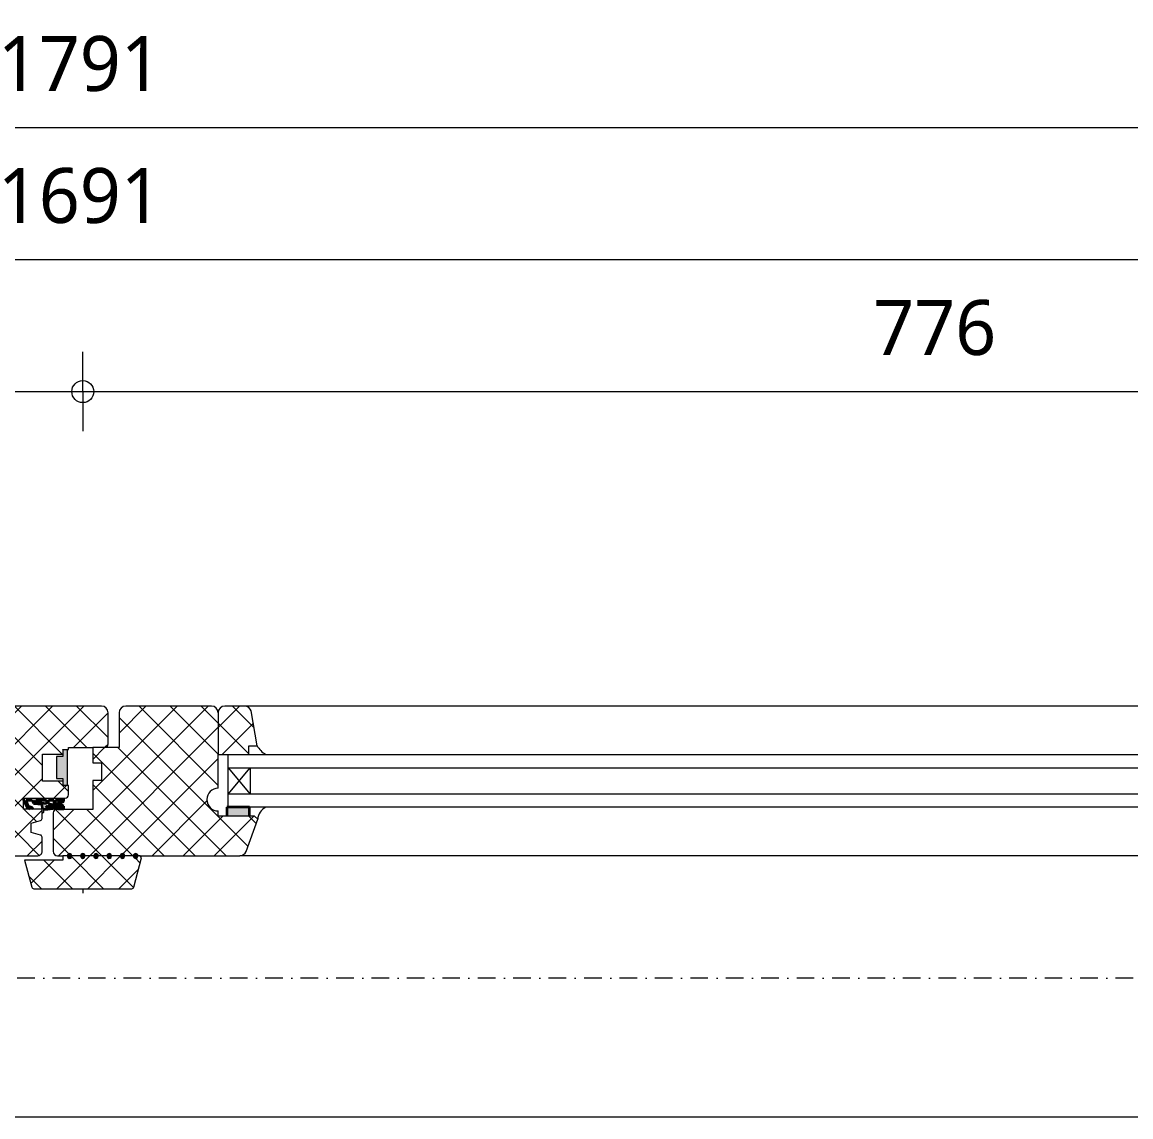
# Model space of a CAD drawing. Header units: millimetres. Extents: x 1789 to 13769, y 2055 to 27197.
# Drawn here: x 4358 to 4861, y 19345 to 19843 of the extents above; entities that cross this region are included whole.
import ezdxf

# ---------------------------------------------------------------- set-up
doc = ezdxf.new("R2010")
doc.units = ezdxf.units.MM
doc.linetypes.add('MV_stramien', pattern=[16, 8, -4, 0, -4])
for name, color, linetype, lineweight in [('A-ANNO-DIMS', 211, 'Continuous', 13), ('A-ANNO-DIMS-10', 211, 'Continuous', 13), ('A-DETL', 90, 'Continuous', 13), ('A-DETL-GENF', 92, 'Continuous', 18)]:
    doc.layers.add(name, color=color, linetype=linetype, lineweight=lineweight)
doc.styles.add('Segoe UI_2', font='segoeui.ttf', dxfattribs={"height": 25})
doc.dimstyles.new('2_5_mm_1', dxfattribs={"dimscale": 304.8, "dimtxt": 26.184099, "dimasz": 0.032808, "dimexe": 0.059055, "dimexo": 0.0625, "dimgap": 0.029528, "dimtad": 1, "dimdec": 0, "dimzin": 0, "dimdsep": 46, "dimtxsty": 'Segoe UI_2', "dimblk1": 'DOTBLANK', "dimblk2": 'DOTBLANK', "dimsah": 1, "dimcen": 0.09, "dimdle": 0.059055, "dimazin": 0, "dimtfac": 1, "dimtdec": 4, "dimtix": 1, "dimtmove": 0, "dimatfit": 3, "dimfxl": 0.059055, "dimfxlon": 1, "dimtvp": 1, "dimtfill": 1, "dimtolj": 1, "dimtzin": 0, "dimarcsym": 2})
pattern_1 = [(45, (0, 0), (-7.071068, 7.071068), []), (135, (0, 0), (-7.071068, -7.071068), [])]

# ---------------------------------------------------------------- blocks, each defined once
blk = doc.blocks.new('31 dubbel_glas - Type 4 vliesgevel-3307003-Details Restauratie 1-10')
at = {"layer": 'A-DETL-GENF', "lineweight": 13}
for p, q in [((0, 0), (0, 24)), ((9.44, 24), (660.44, 24)), ((0, 18), (674.44, 18)), ((0, 6), (10, 18)), ((0, 18), (10, 6)), ((10, 18), (10, 6)), ((678.93, 6), (0, 6)), ((675.44, 6), (675.44, 8.52)), ((675.44, 6), (677.07, 7.96)), ((660.2, 0), (9.69, 0)), ((678.19, 0), (670.44, 0))]:
    blk.add_line(p, q, dxfattribs=at)
blk = doc.blocks.new('00 lijmnaad_bol - 00_MV_lijmnaad_bol-4318053-Details Restauratie 1-10')
at = {"layer": 'A-DETL-GENF'}
blk.add_hatch(color=256, dxfattribs=at).paths.add_polyline_path([(-0.26, 1.53), (0.5, 1.63), (0.71, 1.79), (0.97, 2.24), (0.97, 2.76), (0.5, 3.37), (-0.26, 3.47), (-0.71, 3.21), (-1, 2.5), (-0.71, 1.79)])
for start, end in [(0, 180), (180, 360)]:
    blk.add_arc((0, 2.5), 1, start, end, dxfattribs=at)
blk = doc.blocks.new('DIMBLOCK100-Details Restauratie 1-10')
at = {"layer": 'A-ANNO-DIMS-10'}
for p, q in [((3539.25, 19734.86), (3539.25, 19752.86)), ((5230.25, 19734.86), (5230.25, 19752.86)), ((3539.25, 19734.86), (5230.25, 19734.86)), ((3539.25, 19734.86), (3539.25, 19716.86)), ((5230.25, 19734.86), (5230.25, 19716.86))]:
    blk.add_line(p, q, dxfattribs=at)
for centre in [(3539.25, 19734.86), (5230.25, 19734.86)]:
    blk.add_circle(centre, 5, dxfattribs=at)
at = {"layer": 'A-ANNO-DIMS-10', "color": 0, "insert": (4346.66, 19776.48), "char_height": 25, "width": 91.4063, "attachment_point": 1, "line_spacing_factor": 1.142579, "style": 'Segoe UI_2', "bg_fill": 3, "box_fill_scale": 1.25, "bg_fill_color": 9, "bg_fill_true_color": 13158600, "bg_fill_transparency": 0}
blk.add_mtext('1691', dxfattribs=at)
blk = doc.blocks.new('_DotBlank')
at = {"color": 0, "linetype": 'ByBlock', "lineweight": -2}
blk.add_line((-0.5, 0), (-1, 0), dxfattribs=at)
blk.add_circle((0, 0), 0.5, dxfattribs=at)
blk = doc.blocks.new('DIMBLOCK102-Details Restauratie 1-10')
at = {"layer": 'A-ANNO-DIMS-10'}
for p, q in [((3489.25, 19794.86), (3489.25, 19812.86)), ((5280.25, 19794.86), (5280.25, 19812.86)), ((3471.25, 19794.86), (5298.25, 19794.86)), ((3489.25, 19794.86), (3489.25, 19776.86)), ((5280.25, 19794.86), (5280.25, 19776.86))]:
    blk.add_line(p, q, dxfattribs=at)
for centre in [(3489.25, 19794.86), (5280.25, 19794.86)]:
    blk.add_circle(centre, 5, dxfattribs=at)
at = {"layer": 'A-ANNO-DIMS-10', "color": 0, "insert": (4346.66, 19836.48), "char_height": 25, "width": 91.4063, "attachment_point": 1, "line_spacing_factor": 1.142579, "style": 'Segoe UI_2', "bg_fill": 3, "box_fill_scale": 1.25, "bg_fill_color": 9, "bg_fill_true_color": 13158600, "bg_fill_transparency": 0}
blk.add_mtext('1791', dxfattribs=at)
blk = doc.blocks.new('DIMBLOCK105-Details Restauratie 1-10')
at = {"layer": 'A-ANNO-DIMS-10'}
for p, q in [((3609.72, 19674.86), (3609.72, 19692.86)), ((4385.25, 19674.86), (4385.25, 19692.86)), ((3609.72, 19674.86), (4385.25, 19674.86)), ((3609.72, 19674.86), (3609.72, 19656.86)), ((4385.25, 19674.86), (4385.25, 19656.86))]:
    blk.add_line(p, q, dxfattribs=at)
for centre in [(3609.72, 19674.86), (4385.25, 19674.86)]:
    blk.add_circle(centre, 5, dxfattribs=at)
at = {"layer": 'A-ANNO-DIMS-10', "color": 0, "insert": (3968.92, 19716.48), "char_height": 25, "width": 68.5547, "attachment_point": 1, "line_spacing_factor": 1.142579, "style": 'Segoe UI_2', "bg_fill": 3, "box_fill_scale": 1.25, "bg_fill_color": 9, "bg_fill_true_color": 13158600, "bg_fill_transparency": 0}
blk.add_mtext('776', dxfattribs=at)
blk = doc.blocks.new('DIMBLOCK106-Details Restauratie 1-10')
at = {"layer": 'A-ANNO-DIMS-10'}
for p, q in [((4385.25, 19674.86), (4385.25, 19692.86)), ((5160.75, 19674.86), (5160.75, 19692.86)), ((4385.25, 19674.86), (5160.75, 19674.86)), ((4385.25, 19674.86), (4385.25, 19656.86)), ((5160.75, 19674.86), (5160.75, 19656.86))]:
    blk.add_line(p, q, dxfattribs=at)
for centre in [(4385.25, 19674.86), (5160.75, 19674.86)]:
    blk.add_circle(centre, 5, dxfattribs=at)
at = {"layer": 'A-ANNO-DIMS-10', "color": 0, "insert": (4744.44, 19716.48), "char_height": 25, "width": 68.5547, "attachment_point": 1, "line_spacing_factor": 1.142579, "style": 'Segoe UI_2', "bg_fill": 3, "box_fill_scale": 1.25, "bg_fill_color": 9, "bg_fill_true_color": 13158600, "bg_fill_transparency": 0}
blk.add_mtext('776', dxfattribs=at)

msp = doc.modelspace()

# ---------------------------------------------------------------- hatches: boundary and pattern name
at = {"layer": 'A-DETL-GENF', "lineweight": 13}
h = msp.add_hatch(dxfattribs=at)
h.set_pattern_fill('FP_21', color=250, style=0, pattern_type=2)
h.set_pattern_definition(pattern_1)
h.paths.add_polyline_path([(4311.9, 19463.93), (4365.21, 19463.99), (4366.01, 19464.37), (4366.56, 19465.07), (4366.76, 19465.94), (4366.76, 19472.37), (4366.63, 19472.87), (4366.02, 19473.34), (4361.76, 19474.48), (4361.76, 19478.8), (4366.02, 19479.94), (4366.62, 19480.4), (4366.76, 19480.9), (4366.76, 19485.14), (4358.26, 19485.14), (4358.26, 19490.14), (4377.65, 19490.19), (4378.32, 19490.58), (4378.56, 19490.89), (4378.76, 19491.64), (4378.76, 19495.84), (4376.26, 19495.84), (4376.25, 19497.84), (4366.96, 19497.84), (4366.95, 19510.14), (4376.25, 19510.14), (4376.25, 19512.14), (4378.75, 19512.14), (4378.75, 19513.14), (4395.64, 19513.19), (4396.31, 19513.58), (4396.55, 19513.89), (4396.75, 19514.64), (4396.65, 19529.72), (4396.35, 19530.44), (4395.87, 19531.06), (4395.25, 19531.54), (4394.53, 19531.84), (4393.75, 19531.94), (4324.08, 19531.86), (4323.45, 19531.64), (4322.88, 19531.28), (4322.41, 19530.8), (4322.05, 19530.23), (4321.83, 19529.6), (4321.75, 19528.93), (4321.76, 19494.58), (4323.09, 19494.4), (4324.33, 19493.89), (4325.4, 19493.07), (4326.22, 19492.01), (4326.73, 19490.76), (4326.91, 19489.43), (4326.73, 19488.1), (4326.22, 19486.86), (4325.4, 19485.79), (4324.33, 19484.97), (4323.09, 19484.46), (4321.76, 19484.28), (4321.76, 19481.93), (4305.17, 19481.93), (4303.76, 19480.52), (4309.41, 19465.25), (4309.89, 19464.7), (4310.49, 19464.28), (4311.17, 19464.02)])
h = msp.add_hatch(dxfattribs=at)
h.set_pattern_fill('FP_21', color=250, style=0, pattern_type=2)
h.set_pattern_definition(pattern_1)
h.paths.add_polyline_path([(4456.61, 19463.93), (4457.34, 19464.02), (4458.02, 19464.28), (4458.62, 19464.7), (4459.1, 19465.26), (4459.43, 19465.91), (4464.75, 19480.52), (4463.34, 19481.93), (4446.75, 19481.93), (4446.75, 19484.28), (4445.42, 19484.46), (4444.18, 19484.97), (4443.11, 19485.79), (4442.29, 19486.86), (4441.78, 19488.1), (4441.6, 19489.43), (4441.78, 19490.77), (4442.29, 19492.01), (4443.11, 19493.07), (4444.18, 19493.89), (4445.42, 19494.41), (4446.75, 19494.58), (4446.65, 19529.71), (4446.35, 19530.43), (4445.87, 19531.05), (4445.25, 19531.53), (4444.53, 19531.83), (4443.75, 19531.93), (4403.97, 19531.83), (4403.25, 19531.53), (4402.63, 19531.05), (4402.15, 19530.43), (4401.85, 19529.71), (4401.75, 19528.93), (4401.75, 19513.13), (4389.75, 19513.13), (4389.75, 19506.13), (4393.75, 19506.13), (4393.75, 19498.1), (4389.75, 19498.1), (4389.75, 19484.93), (4372.86, 19484.88), (4372.19, 19484.49), (4371.95, 19484.18), (4371.75, 19483.43), (4371.82, 19465.42), (4372.02, 19464.93), (4372.34, 19464.52), (4372.75, 19464.2), (4373.23, 19464), (4373.75, 19463.93), (4378.27, 19464), (4378.63, 19464.71), (4378.98, 19464.9), (4379.8, 19464.72), (4380.21, 19464), (4380.25, 19463.93), (4384.27, 19463.93), (4384.6, 19464.67), (4385.01, 19464.9), (4385.77, 19464.8), (4386.24, 19464.16), (4386.24, 19463.93), (4390.27, 19463.93), (4390.6, 19464.66), (4391.01, 19464.9), (4391.77, 19464.8), (4392.24, 19464.16), (4392.24, 19463.93), (4396.27, 19463.93), (4396.6, 19464.66), (4397.07, 19464.89), (4397.83, 19464.72), (4398.24, 19464.16), (4398.24, 19463.93), (4402.27, 19463.93), (4402.6, 19464.67), (4403.01, 19464.9), (4403.83, 19464.72), (4404.24, 19464.16), (4404.24, 19463.93), (4408.27, 19463.93), (4408.6, 19464.67), (4409.01, 19464.9), (4409.78, 19464.78), (4410.24, 19464.19), (4410.24, 19463.93), (4452.16, 19463.93)])
h = msp.add_hatch(dxfattribs=at)
h.set_pattern_fill('FP_21', color=250, style=0, pattern_type=2)
h.set_pattern_definition(pattern_1)
h.paths.add_polyline_path([(4446.75, 19509.93), (4460.75, 19509.93), (4460.75, 19513.93), (4464.47, 19513.93), (4461.72, 19529.7), (4461.48, 19530.31), (4461.12, 19530.86), (4460.65, 19531.31), (4460.09, 19531.65), (4459.47, 19531.86), (4458.82, 19531.93), (4448.97, 19531.83), (4448.25, 19531.53), (4447.63, 19531.05), (4447.15, 19530.43), (4446.85, 19529.71), (4446.75, 19528.93)])
at = {"layer": 'A-DETL-GENF'}
for points in [[(4378.25, 19495.98), (4378.25, 19511.98), (4376.25, 19511.98), (4376.25, 19508.98), (4373.25, 19508.98), (4373.25, 19498.98), (4376.25, 19498.98), (4376.25, 19495.98)], [(4459.43, 19481.93), (4461, 19481.93), (4461, 19485.93), (4450.75, 19485.93), (4450.75, 19481.93), (4456.61, 19481.93)]]:
    msp.add_hatch(color=7, dxfattribs=at).paths.add_polyline_path(points)
h = msp.add_hatch(color=7, dxfattribs=at)
h.paths.add_polyline_path([(4367.43, 19483.5), (4367.55, 19483.78), (4367.55, 19485.14), (4369.39, 19485.14), (4372.67, 19485.59), (4374.07, 19486.13), (4374.07, 19485.21), (4376.68, 19485.21), (4376.68, 19486.4), (4374.28, 19487.62), (4374.99, 19487.96), (4376.69, 19488.53), (4376.7, 19490.14), (4358.35, 19490.14), (4358.35, 19489.18), (4360.1, 19485.72), (4361.18, 19485.14), (4362.9, 19485.14), (4362.18, 19485.85), (4360.57, 19486.29), (4359.45, 19489.24), (4362.32, 19489.24), (4362.91, 19487.67), (4366.7, 19487.4), (4366.81, 19483.59)])
h.paths.add_polyline_path([(4369.37, 19485.81), (4368.41, 19485.83), (4369.32, 19486.78), (4372.13, 19486.23), (4372.54, 19486.44), (4372.82, 19486.8), (4372.9, 19487.26), (4372.9, 19489.24), (4375.9, 19489.24), (4374.94, 19488.58), (4373.72, 19488.17), (4373.72, 19487.24), (4376.29, 19485.94), (4375.42, 19485.94), (4374.94, 19486.57), (4374.11, 19486.92), (4372.33, 19486.14)])
h.paths.add_polyline_path([(4372.1, 19486.95), (4369.6, 19487.54), (4369.6, 19489.24), (4372.1, 19489.24)])
h.paths.add_polyline_path([(4368.8, 19487.58), (4363.48, 19488.2), (4363.93, 19489.24), (4368.8, 19489.24)])
at = {"layer": 'A-DETL-GENF', "lineweight": 13}
h = msp.add_hatch(dxfattribs=at)
h.set_pattern_fill('FP_21', color=250, style=0, pattern_type=2)
h.set_pattern_definition(pattern_1)
h.paths.add_polyline_path([(4379.74, 19462.86), (4379.74, 19462.86), (4384.56, 19462.86)])
h.paths.add_polyline_path([(4407.46, 19448.93), (4407.96, 19449.07), (4408.43, 19449.67), (4411.99, 19462.97), (4411.25, 19463.93), (4410.24, 19463.85), (4410.2, 19463.43), (4409.94, 19463.01), (4409.5, 19462.76), (4409, 19462.76), (4408.51, 19463.07), (4408.3, 19463.43), (4408.27, 19463.93), (4404.24, 19463.85), (4404.2, 19463.43), (4403.94, 19463.01), (4403.5, 19462.76), (4403, 19462.76), (4402.51, 19463.07), (4402.3, 19463.43), (4402.27, 19463.93), (4398.24, 19463.85), (4398.2, 19463.43), (4397.94, 19463.01), (4397.5, 19462.76), (4397, 19462.76), (4396.51, 19463.07), (4396.3, 19463.43), (4396.27, 19463.93), (4392.24, 19463.85), (4392.2, 19463.43), (4391.94, 19463.01), (4391.5, 19462.76), (4391, 19462.76), (4390.51, 19463.07), (4390.3, 19463.43), (4390.27, 19463.93), (4386.24, 19463.85), (4386.2, 19463.43), (4385.94, 19463.01), (4385.5, 19462.76), (4385, 19462.76), (4384.51, 19463.07), (4384.3, 19463.43), (4384.27, 19463.93), (4380.23, 19463.93), (4380.2, 19463.43), (4379.88, 19462.97), (4379.5, 19462.76), (4379, 19462.76), (4378.51, 19463.07), (4378.3, 19463.43), (4378.24, 19463.93), (4376.25, 19463.93), (4376.25, 19461.93), (4358.79, 19461.93), (4362.07, 19449.67), (4362.54, 19449.07), (4363.04, 19448.93), (4400.5, 19448.93)])

# ---------------------------------------------------------------- linework, layer by layer
at = {"layer": 'A-DETL', "lineweight": 18}
for p, q in [((4393.75, 19531.94), (4324.75, 19531.93)), ((4443.75, 19531.93), (4404.75, 19531.93)), ((4458.82, 19531.93), (4449.75, 19531.93)), ((4396.75, 19514.64), (4396.75, 19528.94)), ((4401.75, 19528.93), (4401.75, 19513.13)), ((4446.75, 19528.93), (4446.75, 19509.93)), ((4464.47, 19513.93), (4461.72, 19529.7)), ((4376.25, 19511.98), (4376.25, 19512.14)), ((4376.25, 19512.14), (4378.75, 19512.14)), ((4378.25, 19511.98), (4376.25, 19511.98)), ((4376.25, 19511.98), (4376.25, 19508.98)), ((4378.25, 19495.98), (4378.25, 19511.98)), ((4378.75, 19512.14), (4378.75, 19513.14)), ((4378.75, 19513.14), (4389.75, 19513.14)), ((4401.75, 19513.13), (4389.75, 19513.13)), ((4389.75, 19513.13), (4389.75, 19506.13)), ((4460.75, 19509.93), (4460.75, 19513.93)), ((4460.75, 19513.93), (4464.47, 19513.93)), ((4366.96, 19497.84), (4366.95, 19510.14)), ((4366.95, 19510.14), (4376.25, 19510.14)), ((4373.25, 19508.98), (4373.25, 19498.98)), ((4376.25, 19508.98), (4373.25, 19508.98)), ((4389.75, 19506.13), (4393.75, 19506.13)), ((4393.75, 19506.13), (4393.75, 19498.1)), ((4446.75, 19494.58), (4446.75, 19509.93)), ((4446.75, 19509.93), (4460.75, 19509.93)), ((4376.25, 19497.84), (4366.96, 19497.84)), ((4373.25, 19498.98), (4376.25, 19498.98)), ((4376.25, 19498.98), (4376.25, 19495.98)), ((4376.25, 19495.98), (4378.25, 19495.98)), ((4376.26, 19495.84), (4376.26, 19495.98)), ((4393.75, 19498.1), (4389.75, 19498.1)), ((4389.75, 19498.1), (4389.75, 19484.93)), ((4378.76, 19495.84), (4376.26, 19495.84)), ((4378.76, 19491.64), (4378.76, 19495.84)), ((4358.26, 19485.14), (4358.26, 19490.14)), ((4358.26, 19490.14), (4377.26, 19490.14)), ((4366.76, 19485.14), (4358.26, 19485.14)), ((4366.76, 19480.9), (4366.76, 19485.14)), ((4367.55, 19483.78), (4367.55, 19485.14)), ((4371.75, 19483.43), (4371.75, 19465.93)), ((4389.75, 19484.93), (4373.25, 19484.93)), ((4446.75, 19481.93), (4446.75, 19484.28)), ((4463.34, 19481.93), (4446.75, 19481.93)), ((4464.75, 19480.52), (4463.34, 19481.93)), ((4361.76, 19478.8), (4366.02, 19479.94)), ((4361.76, 19474.48), (4361.76, 19478.8)), ((4459.43, 19465.91), (4464.75, 19480.52)), ((4366.02, 19473.34), (4361.76, 19474.48)), ((4366.76, 19465.94), (4366.76, 19472.37)), ((4311.9, 19463.93), (4364.76, 19463.94)), ((4376.25, 19461.93), (4358.79, 19461.93)), ((4358.79, 19461.93), (4362.07, 19449.67)), ((4373.75, 19463.93), (4376.25, 19463.93)), ((4378.24, 19463.93), (4376.25, 19463.93)), ((4376.25, 19463.93), (4376.25, 19461.93)), ((4384.27, 19463.93), (4380.23, 19463.93)), ((4390.27, 19463.93), (4386.24, 19463.93)), ((4396.27, 19463.93), (4392.24, 19463.93)), ((4402.27, 19463.93), (4398.24, 19463.93)), ((4408.27, 19463.93), (4404.24, 19463.93)), ((4408.43, 19449.67), (4411.99, 19462.97)), ((4411.25, 19463.93), (4410.24, 19463.93)), ((4411.25, 19463.93), (4456.61, 19463.93)), ((4411.99, 19462.97), (4411.25, 19463.93)), ((4363.04, 19448.93), (4407.46, 19448.93)), ((4385.25, 19448.93), (4385.25, 19446.93)), ((3269.25, 19345.27), (5247.94, 19345.27))]:
    msp.add_line(p, q, dxfattribs=at)
at = {"layer": 'A-DETL'}
for p, q in [((5131.61, 19531.93), (4456.61, 19531.93)), ((5131.61, 19463.93), (4456.61, 19463.93))]:
    msp.add_line(p, q, dxfattribs=at)
at = {"layer": 'A-DETL', "lineweight": 35}
for p, q in [((4358.35, 19490.14), (4358.35, 19489.18)), ((4358.35, 19489.18), (4360.1, 19485.72)), ((4360.57, 19486.29), (4359.45, 19489.24)), ((4359.45, 19489.24), (4362.32, 19489.24)), ((4362.18, 19485.85), (4360.57, 19486.29)), ((4362.32, 19489.24), (4362.91, 19487.67)), ((4362.91, 19487.67), (4366.7, 19487.4)), ((4363.48, 19488.2), (4363.93, 19489.24)), ((4368.8, 19487.58), (4363.48, 19488.2)), ((4363.93, 19489.24), (4368.8, 19489.24)), ((4366.7, 19487.4), (4366.76, 19485.14)), ((4368.41, 19485.83), (4369.32, 19486.78)), ((4368.8, 19489.24), (4368.8, 19487.58)), ((4369.32, 19486.78), (4371.67, 19486.23)), ((4372.33, 19486.14), (4369.37, 19485.81)), ((4369.6, 19489.24), (4372.1, 19489.24)), ((4369.6, 19487.54), (4369.6, 19489.24)), ((4372.1, 19486.95), (4369.6, 19487.54)), ((4372.1, 19489.24), (4372.1, 19486.95)), ((4374.11, 19486.92), (4372.33, 19486.14)), ((4372.67, 19485.59), (4374.07, 19486.13)), ((4372.9, 19489.24), (4375.9, 19489.24)), ((4372.9, 19487.26), (4372.9, 19489.24)), ((4374.94, 19488.58), (4373.72, 19488.17)), ((4373.72, 19488.17), (4373.72, 19487.24)), ((4373.72, 19487.24), (4376.29, 19485.94)), ((4374.07, 19486.13), (4374.07, 19485.21)), ((4374.94, 19486.57), (4374.11, 19486.92)), ((4374.28, 19487.62), (4374.99, 19487.96)), ((4376.68, 19486.4), (4374.28, 19487.62)), ((4375.9, 19489.24), (4374.94, 19488.58)), ((4375.42, 19485.94), (4374.94, 19486.57)), ((4374.99, 19487.96), (4376.69, 19488.53)), ((4376.29, 19485.94), (4375.42, 19485.94)), ((4376.68, 19485.21), (4376.68, 19486.4)), ((4376.69, 19488.53), (4376.7, 19490.14)), ((4461, 19485.93), (4450.75, 19485.93)), ((4450.75, 19485.93), (4450.75, 19481.93)), ((4461, 19481.93), (4461, 19485.93)), ((4360.1, 19485.72), (4361.18, 19485.14)), ((4362.9, 19485.14), (4362.18, 19485.85)), ((4367.55, 19485.14), (4369.39, 19485.14)), ((4369.37, 19485.81), (4368.41, 19485.83)), ((4369.39, 19485.14), (4372.67, 19485.59)), ((4374.07, 19485.21), (4376.68, 19485.21))]:
    msp.add_line(p, q, dxfattribs=at)
at = {"layer": 'A-DETL', "linetype": 'MV_stramien', "lineweight": 18}
msp.add_line((8130.84, 19408.32), (2098.95, 19408.32), dxfattribs=at)
at = {"layer": 'A-DETL', "lineweight": 18}
for centre, radius, start, end in [((4393.75, 19528.94), 3, 0.0087, 90.0068), ((4404.75, 19528.93), 3, 90, 180), ((4443.75, 19528.93), 3, 0, 90), ((4449.75, 19528.93), 3, 90, 180), ((4458.82, 19528.93), 3, 14.8758, 90), ((4395.25, 19514.64), 1.5, 270.0087, 0.0087), ((4474.29, 19519.6), 11.33, 209.977, 238.4896), ((4377.26, 19491.64), 1.5, 270.0087, 0.0087), ((4446.75, 19489.43), 5.15, 90, 270), ((4471.21, 19480.12), 6.47, 116.0839, 176.4788), ((4365.76, 19480.9), 1, 285.0151, 0.0087), ((4367.15, 19483.78), 0.394, 180.0087, 0), ((4373.25, 19483.43), 1.5, 90, 180), ((4365.76, 19472.37), 1, 0.0087, 75.0087), ((4364.76, 19465.94), 2, 270.0062, 0.0087), ((4373.75, 19465.93), 2, 180, 270), ((4456.61, 19466.93), 3, 270, 340), ((4379.25, 19463.73), 1, 168.463, 357.0317), ((4385.25, 19463.73), 1, 168.463, 357.0317), ((4385.25, 19463.73), 1, 154.197, 168.463), ((4391.25, 19463.73), 1, 168.463, 357.0317), ((4391.25, 19463.73), 1, 154.197, 168.463), ((4397.25, 19463.73), 1, 168.463, 357.0317), ((4397.25, 19463.73), 1, 154.197, 168.463), ((4403.25, 19463.73), 1, 168.463, 357.0317), ((4403.25, 19463.73), 1, 154.197, 168.463), ((4409.25, 19463.73), 1, 168.463, 357.0317), ((4409.25, 19463.73), 1, 154.197, 168.463), ((4363.04, 19449.93), 1, 195, 270), ((4407.46, 19449.93), 1, 270, 345)]:
    msp.add_arc(centre, radius, start, end, dxfattribs=at)
at = {"layer": 'A-DETL', "lineweight": 35}
msp.add_arc((4371.9, 19487.2), 1, 256.7595, 3.2405, dxfattribs=at)

# ---------------------------------------------------------------- block references
at = {"layer": 'A-DETL-GENF', "lineweight": 13}
msp.add_blockref('31 dubbel_glas - Type 4 vliesgevel-3307003-Details Restauratie 1-10', (4451.31, 19485.93), dxfattribs=at)
at = {"layer": 'A-DETL-GENF'}
for p in [(4379.24, 19461.43), (4385.27, 19461.43), (4391.27, 19461.43), (4397.27, 19461.43), (4403.27, 19461.43), (4409.27, 19461.43)]:
    msp.add_blockref('00 lijmnaad_bol - 00_MV_lijmnaad_bol-4318053-Details Restauratie 1-10', p, dxfattribs=at)

# ---------------------------------------------------------------- dimensions: what is measured, and where the dimension line sits
at = {"layer": 'A-ANNO-DIMS'}
dim = msp.add_linear_dim(base=(5230.25, 19734.86), p1=(3539.25, 19716.86), p2=(5230.25, 19716.86), dimstyle='2_5_mm_1', override={"dimpost": '<>', "dimfxl": 1691}, dxfattribs=at)
dim.commit()
dim.dimension.update_dxf_attribs({"geometry": 'DIMBLOCK100-Details Restauratie 1-10', "text_midpoint": (4384.75, 19756.86)})

# ---------------------------------------------------------------- next in the draw order: dimensions: what is measured, and where the dimension line sits
for base, p1, p2, override, picture, middle in [((5280.25, 19794.86), (3489.25, 19776.86), (5280.25, 19776.86), {"dimpost": '<>', "dimfxl": 1791}, 'DIMBLOCK102-Details Restauratie 1-10', (4384.75, 19816.86)), ((4385.25, 19674.86), (3609.72, 19656.86), (4385.25, 19656.86), {"dimpost": '<>', "dimfxl": 775.532294}, 'DIMBLOCK105-Details Restauratie 1-10', (3997.48, 19696.79))]:
    dim = msp.add_linear_dim(base=base, p1=p1, p2=p2, dimstyle='2_5_mm_1', override=override, dxfattribs=at)
    dim.commit()
    dim.dimension.update_dxf_attribs({"geometry": picture, "text_midpoint": middle})

# ---------------------------------------------------------------- next in the draw order: dimensions: what is measured, and where the dimension line sits
dim = msp.add_linear_dim(base=(5160.75090423, 19674.86363421), p1=(4385.25090423, 19656.86363421), p2=(5160.75090423, 19656.86363421), dimstyle='2_5_mm_1', override={"dimpost": '<>', "dimfxl": 775.5}, dxfattribs=at)
dim.commit()
dim.dimension.update_dxf_attribs({"geometry": 'DIMBLOCK106-Details Restauratie 1-10', "text_midpoint": (4773.00090423, 19696.79076116)})

doc.saveas('drawing.dxf')
